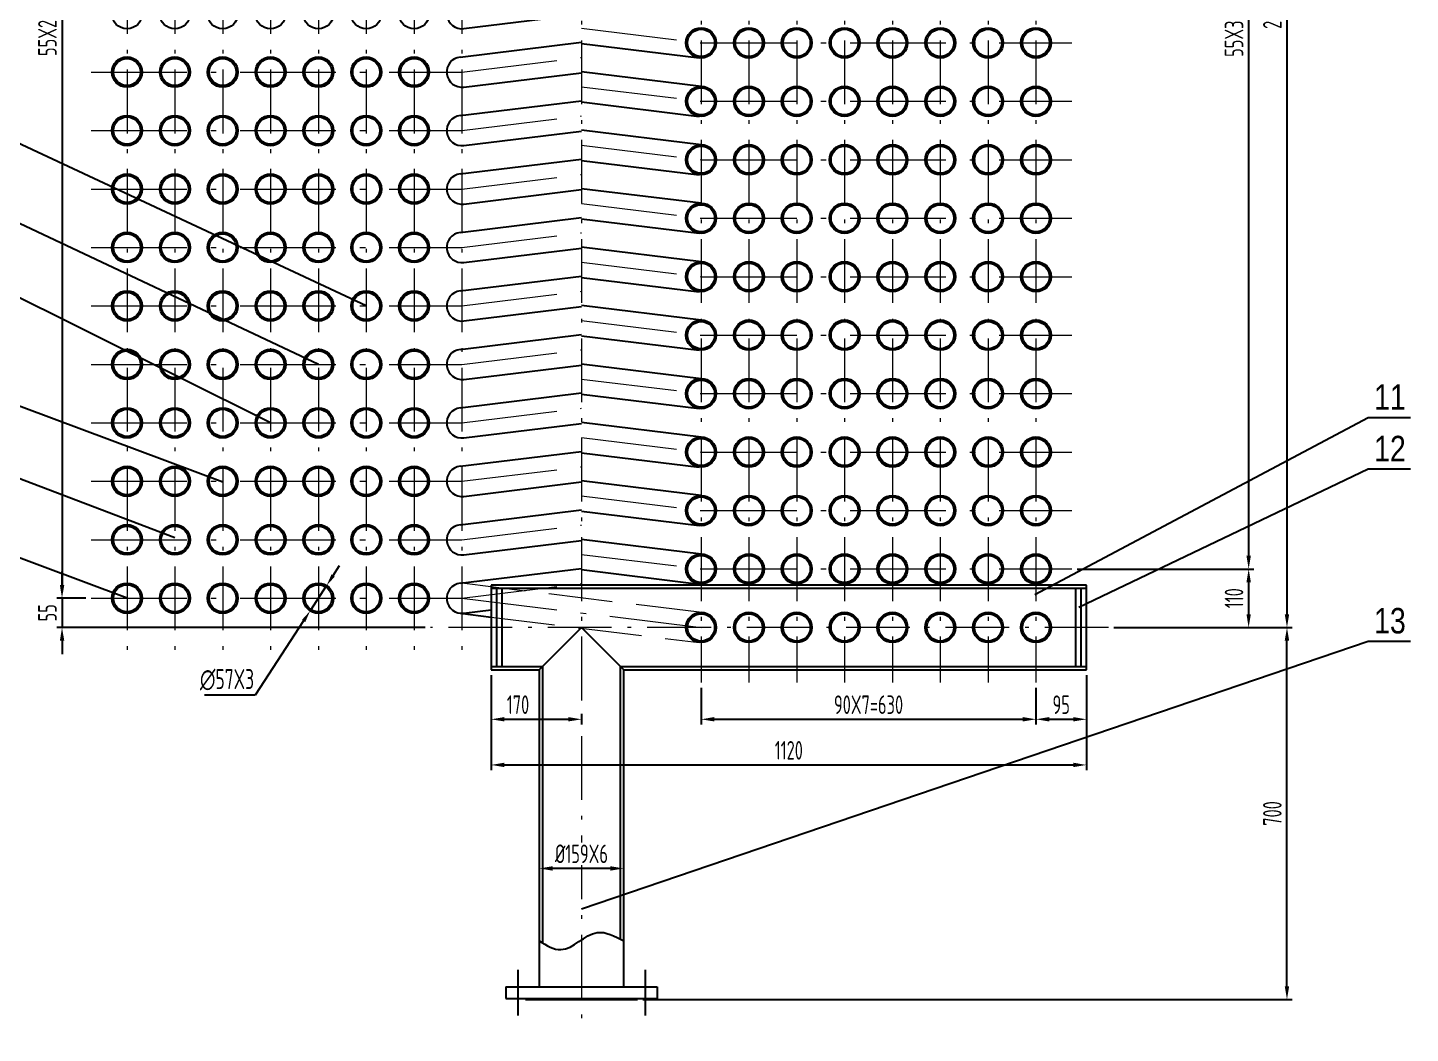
# Model space of a CAD drawing. Header units: millimetres. Extents: x 3222 to 12294, y 967 to 7382.
# Drawn here: x 4749 to 7350, y 3406 to 5298 of the extents above; entities that cross this region are included whole.
import ezdxf
from ezdxf.enums import TextEntityAlignment as Align

# ---------------------------------------------------------------- set-up
doc = ezdxf.new("R2010")
doc.units = ezdxf.units.MM
doc.linetypes.add('ACAD_ISO02W100', pattern=[11, 8, -3])
doc.linetypes.add('ACAD_ISO10W100', pattern=[18.7, 12, -3, 0.7, -3])
doc.layers.add('中心线', color=1, linetype='ACAD_ISO10W100', lineweight=18)
doc.layers.add('虚线', color=6, linetype='ACAD_ISO02W100', lineweight=18)
doc.layers.add('图层2', color=3, linetype='Continuous')
doc.styles.add('HGCAD', font='gbenor.shx', dxfattribs={"width": 0.75, "bigfont": 'gbcbig.shx'})
doc.styles.get("Standard").update_dxf_attribs({"font": 'arial.ttf'})
doc.dimstyles.new('HGCAD$0', dxfattribs={"dimtxt": 3.5, "dimasz": 2.5, "dimexe": 1, "dimexo": 1, "dimgap": 1, "dimtad": 1, "dimdec": 1, "dimdsep": 46, "dimtxsty": 'HGCAD', "dimcen": 0, "dimclrd": 3, "dimclre": 3, "dimclrt": 6, "dimadec": 1, "dimazin": 0, "dimtfac": 1, "dimtdec": 1, "dimtmove": 0, "dimatfit": 1, "dimfxl": 0, "dimarcsym": 0})
doc.dimstyles.new('HGCAD$3', dxfattribs={"dimtxt": 3.5, "dimasz": 2.5, "dimexe": 1, "dimexo": 1, "dimgap": 1, "dimtad": 1, "dimtoh": 1, "dimdec": 1, "dimdsep": 46, "dimtxsty": 'HGCAD', "dimcen": 0, "dimclrd": 3, "dimclre": 3, "dimclrt": 6, "dimadec": 1, "dimazin": 0, "dimtfac": 1, "dimtdec": 1, "dimtmove": 0, "dimatfit": 1, "dimfxl": 0, "dimarcsym": 0})

# ---------------------------------------------------------------- blocks, each defined once
blk = doc.blocks.new('*D68')
at = {"layer": 'Defpoints', "color": 0, "ltscale": 5, "transparency": 16777216}
for p in [(7037.1, 6479.6), (6782.3, 4169.6), (7117.8, 4169.6)]:
    blk.add_point(p, dxfattribs=at)
at = {"layer": '图层2', "color": 3, "lineweight": -2, "ltscale": 5, "transparency": 16777216}
for p, q in [((7047.1, 6479.6), (7127.8, 6479.6)), ((7117.8, 6454.6), (7117.8, 4194.6)), ((6792.3, 4169.6), (7127.8, 4169.6))]:
    blk.add_line(p, q, dxfattribs=at)
at = {"layer": '图层2', "color": 3, "ltscale": 5, "transparency": 16777216}
for points in [[(7113.6, 6454.6), (7122, 6454.6), (7117.8, 6479.6)], [(7113.6, 4194.6), (7122, 4194.6), (7117.8, 4169.6)]]:
    blk.add_solid(points, dxfattribs=at)
at = {"layer": '图层2', "color": 6, "ltscale": 5, "transparency": 16777216, "insert": (7090.3, 5324.6), "char_height": 35, "attachment_point": 5, "rotation": 90, "style": 'HGCAD', "bg_fill": 3, "box_fill_scale": 1.1, "bg_fill_color": 256, "bg_fill_true_color": 13158600, "bg_fill_transparency": 0}
blk.add_mtext('2310', dxfattribs=at)
blk = doc.blocks.new('*D69')
at = {"layer": 'Defpoints', "color": 0, "ltscale": 5, "transparency": 16777216}
for p in [(4868, 6424.6), (4813.3, 4224.6), (4868, 4224.6)]:
    blk.add_point(p, dxfattribs=at)
at = {"layer": '图层2', "color": 3, "lineweight": -2, "ltscale": 5, "transparency": 16777216}
for p, q in [((4858, 6424.6), (4803.3, 6424.6)), ((4813.3, 6399.6), (4813.3, 4249.6)), ((4858, 4224.6), (4803.3, 4224.6))]:
    blk.add_line(p, q, dxfattribs=at)
at = {"layer": '图层2', "color": 3, "ltscale": 5, "transparency": 16777216}
for points in [[(4809.2, 6399.6), (4817.5, 6399.6), (4813.3, 6424.6)], [(4809.2, 4249.6), (4817.5, 4249.6), (4813.3, 4224.6)]]:
    blk.add_solid(points, dxfattribs=at)
at = {"layer": '图层2', "color": 6, "ltscale": 5, "transparency": 16777216, "insert": (4785.8, 5324.6), "char_height": 35, "attachment_point": 5, "rotation": 90, "style": 'HGCAD', "bg_fill": 3, "box_fill_scale": 1.1, "bg_fill_color": 256, "bg_fill_true_color": 13158600, "bg_fill_transparency": 0}
blk.add_mtext('55X20=2200', dxfattribs=at)
blk = doc.blocks.new('*D70')
at = {"layer": 'Defpoints', "color": 0, "ltscale": 5, "transparency": 16777216}
for p in [(4868, 4224.6), (5506.6, 4169.6)]:
    blk.add_point(p, dxfattribs=at)
at = {"layer": '图层2', "color": 3, "lineweight": -2, "ltscale": 5, "transparency": 16777216}
for p, q in [((4813.3, 4249.6), (4813.3, 4274.6)), ((4858, 4224.6), (4803.3, 4224.6)), ((4813.3, 4224.6), (4813.3, 4169.6)), ((5496.6, 4169.6), (4803.3, 4169.6)), ((4813.3, 4144.6), (4813.3, 4119.6))]:
    blk.add_line(p, q, dxfattribs=at)
at = {"layer": '图层2', "color": 3, "ltscale": 5, "transparency": 16777216}
for points in [[(4809.2, 4249.6), (4817.5, 4249.6), (4813.3, 4224.6)], [(4809.2, 4144.6), (4817.5, 4144.6), (4813.3, 4169.6)]]:
    blk.add_solid(points, dxfattribs=at)
at = {"layer": '图层2', "color": 6, "ltscale": 5, "transparency": 16777216, "insert": (4785.8, 4197.1), "char_height": 35, "attachment_point": 5, "rotation": 90, "style": 'HGCAD', "bg_fill": 3, "box_fill_scale": 1.1, "bg_fill_color": 256, "bg_fill_true_color": 13158600, "bg_fill_transparency": 0}
blk.add_mtext('55', dxfattribs=at)
at = {"layer": 'Defpoints', "color": 0, "ltscale": 5, "transparency": 16777216}
blk.add_point((4813.3, 4169.6), dxfattribs=at)
blk = doc.blocks.new('*D72')
at = {"layer": 'Defpoints', "color": 0, "ltscale": 15, "transparency": 16777216}
for p in [(5311.1, 4248.5), (5280, 4200.7)]:
    blk.add_point(p, dxfattribs=at)
at = {"layer": '图层2', "color": 3, "lineweight": -2, "ltscale": 15, "transparency": 16777216}
for p, q in [((5323.4, 4267.4), (5335.6, 4286.2)), ((5311.1, 4248.5), (5280, 4200.7)), ((5267.8, 4181.8), (5176.9, 4042)), ((5176.9, 4042), (5081.1, 4042))]:
    blk.add_line(p, q, dxfattribs=at)
at = {"layer": '图层2', "color": 3, "ltscale": 15, "transparency": 16777216}
for points in [[(5320.2, 4269.4), (5326.5, 4265.3), (5311.1, 4248.5)], [(5264.6, 4183.9), (5270.9, 4179.8), (5280, 4200.7)]]:
    blk.add_solid(points, dxfattribs=at)
at = {"layer": '图层2', "color": 6, "ltscale": 15, "transparency": 16777216, "insert": (5123.7, 4071.2), "char_height": 37.5, "attachment_point": 5, "style": 'HGCAD', "bg_fill": 3, "box_fill_scale": 1.1, "bg_fill_color": 256, "bg_fill_true_color": 13158600, "bg_fill_transparency": 0}
blk.add_mtext('∅57X3', dxfattribs=at)
blk = doc.blocks.new('*D73')
at = {"layer": 'Defpoints', "color": 0, "ltscale": 5, "transparency": 16777216}
for p in [(5620.6, 4090.1), (5790.6, 4016.8), (5790.6, 3996.8)]:
    blk.add_point(p, dxfattribs=at)
at = {"layer": '图层2', "color": 3, "lineweight": -2, "ltscale": 5, "transparency": 16777216}
for p, q in [((5620.6, 4080.1), (5620.6, 3986.8)), ((5790.6, 4006.8), (5790.6, 3986.8)), ((5645.6, 3996.8), (5765.6, 3996.8))]:
    blk.add_line(p, q, dxfattribs=at)
at = {"layer": '图层2', "color": 3, "ltscale": 5, "transparency": 16777216}
for points in [[(5645.6, 4001), (5645.6, 3992.7), (5620.6, 3996.8)], [(5765.6, 4001), (5765.6, 3992.7), (5790.6, 3996.8)]]:
    blk.add_solid(points, dxfattribs=at)
at = {"layer": '图层2', "color": 6, "ltscale": 5, "transparency": 16777216, "insert": (5671.1, 4024.3), "char_height": 35, "attachment_point": 5, "style": 'HGCAD', "bg_fill": 3, "box_fill_scale": 1.1, "bg_fill_color": 256, "bg_fill_true_color": 13158600, "bg_fill_transparency": 0}
blk.add_mtext('170', dxfattribs=at)
blk = doc.blocks.new('*D74')
at = {"layer": 'Defpoints', "color": 0, "ltscale": 5, "transparency": 16777216}
for p in [(5620.6, 4090.1), (6740.6, 4090.1), (6740.6, 3910.9)]:
    blk.add_point(p, dxfattribs=at)
at = {"layer": '图层2', "color": 3, "lineweight": -2, "ltscale": 5, "transparency": 16777216}
for p, q in [((5620.6, 4080.1), (5620.6, 3900.9)), ((6740.6, 4080.1), (6740.6, 3900.9)), ((5645.6, 3910.9), (6715.6, 3910.9))]:
    blk.add_line(p, q, dxfattribs=at)
at = {"layer": '图层2', "color": 3, "ltscale": 5, "transparency": 16777216}
for points in [[(5645.6, 3915.1), (5645.6, 3906.8), (5620.6, 3910.9)], [(6715.6, 3915.1), (6715.6, 3906.8), (6740.6, 3910.9)]]:
    blk.add_solid(points, dxfattribs=at)
at = {"layer": '图层2', "color": 6, "ltscale": 5, "transparency": 16777216, "insert": (6180.6, 3938.4), "char_height": 35, "attachment_point": 5, "style": 'HGCAD', "bg_fill": 3, "box_fill_scale": 1.1, "bg_fill_color": 256, "bg_fill_true_color": 13158600, "bg_fill_transparency": 0}
blk.add_mtext('1120', dxfattribs=at)
blk = doc.blocks.new('*D75')
at = {"layer": 'Defpoints', "color": 0, "ltscale": 5, "transparency": 16777216}
for p in [(6740.6, 4090.1), (6645.6, 4065.9), (6740.6, 3996.8)]:
    blk.add_point(p, dxfattribs=at)
at = {"layer": '图层2', "color": 3, "lineweight": -2, "ltscale": 5, "transparency": 16777216}
for p, q in [((6740.6, 4080.1), (6740.6, 3986.8)), ((6645.6, 4055.9), (6645.6, 3986.8)), ((6670.6, 3996.8), (6715.6, 3996.8))]:
    blk.add_line(p, q, dxfattribs=at)
at = {"layer": '图层2', "color": 3, "ltscale": 5, "transparency": 16777216}
for points in [[(6670.6, 4001), (6670.6, 3992.7), (6645.6, 3996.8)], [(6715.6, 4001), (6715.6, 3992.7), (6740.6, 3996.8)]]:
    blk.add_solid(points, dxfattribs=at)
at = {"layer": '图层2', "color": 6, "ltscale": 5, "transparency": 16777216, "insert": (6693.1, 4024.3), "char_height": 35, "attachment_point": 5, "style": 'HGCAD', "bg_fill": 3, "box_fill_scale": 1.1, "bg_fill_color": 256, "bg_fill_true_color": 13158600, "bg_fill_transparency": 0}
blk.add_mtext('95', dxfattribs=at)
blk = doc.blocks.new('*D76')
at = {"layer": 'Defpoints', "color": 0, "ltscale": 5, "transparency": 16777216}
for p in [(6015.6, 4065.9), (6645.6, 4065.9), (6645.6, 3996.8)]:
    blk.add_point(p, dxfattribs=at)
at = {"layer": '图层2', "color": 3, "lineweight": -2, "ltscale": 5, "transparency": 16777216}
for p, q in [((6015.6, 4055.9), (6015.6, 3986.8)), ((6645.6, 4055.9), (6645.6, 3986.8)), ((6040.6, 3996.8), (6620.6, 3996.8))]:
    blk.add_line(p, q, dxfattribs=at)
at = {"layer": '图层2', "color": 3, "ltscale": 5, "transparency": 16777216}
for points in [[(6040.6, 4001), (6040.6, 3992.7), (6015.6, 3996.8)], [(6620.6, 4001), (6620.6, 3992.7), (6645.6, 3996.8)]]:
    blk.add_solid(points, dxfattribs=at)
at = {"layer": '图层2', "color": 6, "ltscale": 5, "transparency": 16777216, "insert": (6330.6, 4024.3), "char_height": 35, "attachment_point": 5, "style": 'HGCAD', "bg_fill": 3, "box_fill_scale": 1.1, "bg_fill_color": 256, "bg_fill_true_color": 13158600, "bg_fill_transparency": 0}
blk.add_mtext('90X7=630', dxfattribs=at)
blk = doc.blocks.new('*D77')
at = {"layer": 'Defpoints', "color": 0, "ltscale": 5, "transparency": 16777216}
for p in [(6782.3, 4169.6), (7117.8, 4169.6), (5896.1, 3469.6)]:
    blk.add_point(p, dxfattribs=at)
at = {"layer": '图层2', "color": 3, "lineweight": -2, "ltscale": 5, "transparency": 16777216}
for p, q in [((6792.3, 4169.6), (7127.8, 4169.6)), ((7117.8, 3494.6), (7117.8, 4144.6)), ((5906.1, 3469.6), (7127.8, 3469.6))]:
    blk.add_line(p, q, dxfattribs=at)
at = {"layer": '图层2', "color": 3, "ltscale": 5, "transparency": 16777216}
for points in [[(7113.6, 4144.6), (7122, 4144.6), (7117.8, 4169.6)], [(7113.6, 3494.6), (7122, 3494.6), (7117.8, 3469.6)]]:
    blk.add_solid(points, dxfattribs=at)
at = {"layer": '图层2', "color": 6, "ltscale": 5, "transparency": 16777216, "insert": (7090.3, 3819.6), "char_height": 35, "attachment_point": 5, "rotation": 90, "style": 'HGCAD', "bg_fill": 3, "box_fill_scale": 1.1, "bg_fill_color": 256, "bg_fill_true_color": 13158600, "bg_fill_transparency": 0}
blk.add_mtext('700', dxfattribs=at)
blk = doc.blocks.new('*D55')
at = {"layer": 'Defpoints', "color": 0, "ltscale": 5, "transparency": 16777216}
for p in [(5711.1, 3716.2), (5711.1, 3716.2), (5870.1, 3716.2)]:
    blk.add_point(p, dxfattribs=at)
at = {"layer": '图层2', "color": 3, "lineweight": -2, "ltscale": 5, "transparency": 16777216}
blk.add_line((5845.1, 3716.2), (5736.1, 3716.2), dxfattribs=at)
at = {"layer": '图层2', "color": 3, "ltscale": 5, "transparency": 16777216}
for points in [[(5736.1, 3720.3), (5736.1, 3712), (5711.1, 3716.2)], [(5845.1, 3720.3), (5845.1, 3712), (5870.1, 3716.2)]]:
    blk.add_solid(points, dxfattribs=at)
at = {"layer": '图层2', "color": 6, "ltscale": 5, "transparency": 16777216, "insert": (5790.6, 3743.7), "char_height": 35, "attachment_point": 5, "style": 'HGCAD', "bg_fill": 3, "box_fill_scale": 1.1, "bg_fill_color": 256, "bg_fill_true_color": 13158600, "bg_fill_transparency": 0}
blk.add_mtext('%%C159X6', dxfattribs=at)
blk = doc.blocks.new('*D78')
at = {"layer": 'Defpoints', "color": 0, "ltscale": 5, "transparency": 16777216}
for p in [(6713.2, 6369.6), (6713.2, 4279.6), (7045.7, 4279.6)]:
    blk.add_point(p, dxfattribs=at)
at = {"layer": '图层2', "color": 3, "lineweight": -2, "ltscale": 5, "transparency": 16777216}
for p, q in [((6723.2, 6369.6), (7055.7, 6369.6)), ((7045.7, 6344.6), (7045.7, 4304.6)), ((6723.2, 4279.6), (7055.7, 4279.6))]:
    blk.add_line(p, q, dxfattribs=at)
at = {"layer": '图层2', "color": 3, "ltscale": 5, "transparency": 16777216}
for points in [[(7041.6, 6344.6), (7049.9, 6344.6), (7045.7, 6369.6)], [(7041.6, 4304.6), (7049.9, 4304.6), (7045.7, 4279.6)]]:
    blk.add_solid(points, dxfattribs=at)
at = {"layer": '图层2', "color": 6, "ltscale": 5, "transparency": 16777216, "insert": (7018.2, 5324.6), "char_height": 35, "attachment_point": 5, "rotation": 90, "style": 'HGCAD', "bg_fill": 3, "box_fill_scale": 1.1, "bg_fill_color": 256, "bg_fill_true_color": 13158600, "bg_fill_transparency": 0}
blk.add_mtext('55X38=2090', dxfattribs=at)
blk = doc.blocks.new('*D57')
at = {"layer": 'Defpoints', "color": 0, "ltscale": 5, "transparency": 16777216}
for p in [(6713.2, 4279.6), (6782.3, 4169.6), (7045.7, 4169.6)]:
    blk.add_point(p, dxfattribs=at)
at = {"layer": '图层2', "color": 3, "lineweight": -2, "ltscale": 5, "transparency": 16777216}
for p, q in [((6723.2, 4279.6), (7055.7, 4279.6)), ((7045.7, 4254.6), (7045.7, 4194.6)), ((6792.3, 4169.6), (7055.7, 4169.6))]:
    blk.add_line(p, q, dxfattribs=at)
at = {"layer": '图层2', "color": 3, "ltscale": 5, "transparency": 16777216}
for points in [[(7041.6, 4254.6), (7049.9, 4254.6), (7045.7, 4279.6)], [(7041.6, 4194.6), (7049.9, 4194.6), (7045.7, 4169.6)]]:
    blk.add_solid(points, dxfattribs=at)
at = {"layer": '图层2', "color": 6, "ltscale": 5, "transparency": 16777216, "insert": (7018.2, 4224.6), "char_height": 35, "attachment_point": 5, "rotation": 90, "style": 'HGCAD', "bg_fill": 3, "box_fill_scale": 1.1, "bg_fill_color": 256, "bg_fill_true_color": 13158600, "bg_fill_transparency": 0}
blk.add_mtext('110', dxfattribs=at)

msp = doc.modelspace()

# ---------------------------------------------------------------- linework, layer by layer
at = {"ltscale": 15}
for p, q in [((5569.03, 5296.32), (5790.58, 5323.4)), ((5562.12, 5242.9), (5790.58, 5270.82)), ((5790.58, 5268.4), (6012.12, 5241.32)), ((5569.03, 5186.32), (5790.58, 5213.4)), ((5790.58, 5215.82), (6015.58, 5188.32)), ((5562.12, 5132.9), (5790.58, 5160.82)), ((5790.58, 5158.4), (6012.12, 5131.32)), ((5569.03, 5076.32), (5790.58, 5103.4)), ((5790.58, 5105.82), (6015.58, 5078.32)), ((5562.12, 5022.9), (5790.58, 5050.82)), ((5790.58, 5048.4), (6012.12, 5021.32)), ((5790.58, 4995.82), (6015.58, 4968.32)), ((5569.03, 4966.32), (5790.58, 4993.4)), ((5562.12, 4912.9), (5790.58, 4940.82)), ((5790.58, 4938.4), (6012.12, 4911.32)), ((5569.03, 4856.32), (5790.58, 4883.4)), ((5790.58, 4885.82), (6015.58, 4858.32)), ((5562.12, 4802.9), (5790.58, 4830.82)), ((5790.58, 4828.4), (6012.12, 4801.32)), ((5569.03, 4746.32), (5790.58, 4773.4)), ((5790.58, 4775.82), (6015.58, 4748.32)), ((5562.12, 4692.9), (5790.58, 4720.82)), ((5790.58, 4718.4), (6012.12, 4691.32)), ((5569.03, 4636.32), (5790.58, 4663.4)), ((5790.58, 4665.82), (6015.58, 4638.32)), ((5562.12, 4582.9), (5790.58, 4610.82)), ((5790.58, 4608.4), (6012.12, 4581.32)), ((5569.03, 4526.32), (5790.58, 4553.4)), ((5790.58, 4555.82), (6015.58, 4528.32)), ((5562.12, 4472.9), (5790.58, 4500.82)), ((5790.58, 4498.4), (6012.12, 4471.32)), ((5569.03, 4416.32), (5790.58, 4443.4)), ((5790.58, 4445.82), (6015.58, 4418.32)), ((5562.12, 4362.9), (5790.58, 4390.82)), ((5790.58, 4388.4), (6012.12, 4361.32)), ((5569.03, 4306.32), (5790.58, 4333.4)), ((5790.58, 4335.82), (6015.58, 4308.32)), ((5562.12, 4252.9), (5790.58, 4280.82)), ((5790.58, 4278.4), (6012.12, 4251.32)), ((5562.12, 4196.32), (5620.58, 4189.18)), ((5569.03, 4196.32), (5620.58, 4202.62)), ((5711.08, 4090.11), (5790.58, 4169.61)), ((5790.58, 4169.61), (5870.08, 4090.11))]:
    msp.add_line(p, q, dxfattribs=at)
at = {"ltscale": 5}
for p, q in [((7270.64, 4564.8), (7349.93, 4564.8)), ((7270.64, 4468.16), (7349.93, 4468.16)), ((7270.64, 4143.91), (7349.93, 4143.91))]:
    msp.add_line(p, q, dxfattribs=at)
at = {"ltscale": 10}
for p, q in [((6740.58, 4249.11), (5620.58, 4249.11)), ((5620.58, 4249.11), (5620.58, 4090.11)), ((6740.58, 4243.11), (5620.58, 4243.11)), ((5630.58, 4243.11), (5630.58, 4096.11)), ((5640.58, 4243.11), (5640.58, 4096.11)), ((6720.58, 4096.11), (6720.58, 4243.11)), ((6730.58, 4096.11), (6730.58, 4243.11)), ((6740.58, 4090.11), (6740.58, 4249.11)), ((5620.58, 4096.11), (5717.08, 4096.11)), ((5620.58, 4090.11), (5711.08, 4090.11)), ((5711.08, 4090.11), (5711.08, 3493.61)), ((5717.08, 4096.11), (5717.08, 3576.15)), ((5864.08, 4096.11), (6740.58, 4096.11)), ((5864.08, 3583.04), (5864.08, 4096.11)), ((5870.08, 4090.11), (6740.58, 4090.11)), ((5870.08, 3493.61), (5870.08, 4090.11)), ((5648.08, 3493.61), (5648.08, 3471.61)), ((5648.08, 3493.61), (5933.08, 3493.61)), ((5933.08, 3493.61), (5933.08, 3471.61)), ((5648.08, 3471.61), (5933.08, 3471.61)), ((5685.08, 3471.61), (5685.08, 3469.61)), ((5685.08, 3469.61), (5896.08, 3469.61)), ((5896.08, 3469.61), (5896.08, 3471.61))]:
    msp.add_line(p, q, dxfattribs=at)
at = {"color": 1, "linetype": 'ACAD_ISO10W100', "ltscale": 10}
for p, q in [((5670.58, 3525.61), (5670.58, 3439.61)), ((5910.58, 3525.61), (5910.58, 3439.61))]:
    msp.add_line(p, q, dxfattribs=at)
at = {"ltscale": 10}
for centre, radius in [((4935.58, 5324.61), 28.5), ((5025.58, 5324.61), 28.5), ((5115.58, 5324.61), 28.5), ((5205.58, 5324.61), 28.5), ((5295.58, 5324.61), 28.5), ((5385.58, 5324.61), 28.5), ((5475.58, 5324.61), 28.5), ((6015.58, 5269.61), 28.5), ((6015.58, 5269.61), 25.5), ((6105.58, 5269.61), 28.5), ((6105.58, 5269.61), 25.5), ((6195.58, 5269.61), 28.5), ((6195.58, 5269.61), 25.5), ((6285.58, 5269.61), 28.5), ((6285.58, 5269.61), 25.5), ((6375.58, 5269.61), 28.5), ((6375.58, 5269.61), 25.5), ((6465.58, 5269.61), 28.5), ((6465.58, 5269.61), 25.5), ((6555.58, 5269.61), 28.5), ((6555.58, 5269.61), 25.5), ((6645.58, 5269.61), 28.5), ((6645.58, 5269.61), 25.5), ((4935.58, 5214.61), 28.5), ((4935.58, 5214.61), 25.5), ((5025.58, 5214.61), 28.5), ((5025.58, 5214.61), 25.5), ((5115.58, 5214.61), 28.5), ((5115.58, 5214.61), 25.5), ((5205.58, 5214.61), 28.5), ((5205.58, 5214.61), 25.5), ((5295.58, 5214.61), 28.5), ((5295.58, 5214.61), 25.5), ((5385.58, 5214.61), 28.5), ((5385.58, 5214.61), 25.5), ((5475.58, 5214.61), 28.5), ((5475.58, 5214.61), 25.5), ((6015.58, 5159.61), 28.5), ((6015.58, 5159.61), 25.5), ((6105.58, 5159.61), 28.5), ((6105.58, 5159.61), 25.5), ((6195.58, 5159.61), 28.5), ((6195.58, 5159.61), 25.5), ((6285.58, 5159.61), 28.5), ((6285.58, 5159.61), 25.5), ((6375.58, 5159.61), 28.5), ((6375.58, 5159.61), 25.5), ((6465.58, 5159.61), 28.5), ((6465.58, 5159.61), 25.5), ((6555.58, 5159.61), 28.5), ((6555.58, 5159.61), 25.5), ((6645.58, 5159.61), 28.5), ((6645.58, 5159.61), 25.5), ((4935.58, 5104.61), 28.5), ((4935.58, 5104.61), 25.5), ((5025.58, 5104.61), 28.5), ((5025.58, 5104.61), 25.5), ((5115.58, 5104.61), 28.5), ((5115.58, 5104.61), 25.5), ((5205.58, 5104.61), 28.5), ((5205.58, 5104.61), 25.5), ((5295.58, 5104.61), 28.5), ((5295.58, 5104.61), 25.5), ((5385.58, 5104.61), 28.5), ((5385.58, 5104.61), 25.5), ((5475.58, 5104.61), 28.5), ((5475.58, 5104.61), 25.5), ((6015.58, 5049.61), 28.5), ((6015.58, 5049.61), 25.5), ((6105.58, 5049.61), 28.5), ((6105.58, 5049.61), 25.5), ((6195.58, 5049.61), 28.5), ((6195.58, 5049.61), 25.5), ((6285.58, 5049.61), 28.5), ((6285.58, 5049.61), 25.5), ((6375.58, 5049.61), 28.5), ((6375.58, 5049.61), 25.5), ((6465.58, 5049.61), 28.5), ((6465.58, 5049.61), 25.5), ((6555.58, 5049.61), 28.5), ((6555.58, 5049.61), 25.5), ((6645.58, 5049.61), 28.5), ((6645.58, 5049.61), 25.5), ((4935.58, 4994.61), 28.5), ((5025.58, 4994.61), 28.5), ((5115.58, 4994.61), 28.5), ((5205.58, 4994.61), 28.5), ((5295.58, 4994.61), 28.5), ((5385.58, 4994.61), 28.5), ((5475.58, 4994.61), 28.5), ((4935.58, 4994.61), 25.5), ((5025.58, 4994.61), 25.5), ((5115.58, 4994.61), 25.5), ((5205.58, 4994.61), 25.5), ((5295.58, 4994.61), 25.5), ((5385.58, 4994.61), 25.5), ((5475.58, 4994.61), 25.5), ((6015.58, 4939.61), 28.5), ((6015.58, 4939.61), 25.5), ((6105.58, 4939.61), 28.5), ((6105.58, 4939.61), 25.5), ((6195.58, 4939.61), 28.5), ((6195.58, 4939.61), 25.5), ((6285.58, 4939.61), 28.5), ((6285.58, 4939.61), 25.5), ((6375.58, 4939.61), 28.5), ((6375.58, 4939.61), 25.5), ((6465.58, 4939.61), 28.5), ((6465.58, 4939.61), 25.5), ((6555.58, 4939.61), 28.5), ((6555.58, 4939.61), 25.5), ((6645.58, 4939.61), 28.5), ((6645.58, 4939.61), 25.5), ((4935.58, 4884.61), 28.5), ((4935.58, 4884.61), 25.5), ((5025.58, 4884.61), 28.5), ((5025.58, 4884.61), 25.5), ((5115.58, 4884.61), 28.5), ((5115.58, 4884.61), 25.5), ((5205.58, 4884.61), 28.5), ((5205.58, 4884.61), 25.5), ((5295.58, 4884.61), 28.5), ((5295.58, 4884.61), 25.5), ((5385.58, 4884.61), 28.5), ((5385.58, 4884.61), 25.5), ((5475.58, 4884.61), 28.5), ((5475.58, 4884.61), 25.5), ((6015.58, 4829.61), 28.5), ((6015.58, 4829.61), 25.5), ((6105.58, 4829.61), 28.5), ((6105.58, 4829.61), 25.5), ((6195.58, 4829.61), 28.5), ((6195.58, 4829.61), 25.5), ((6285.58, 4829.61), 28.5), ((6285.58, 4829.61), 25.5), ((6375.58, 4829.61), 28.5), ((6375.58, 4829.61), 25.5), ((6465.58, 4829.61), 28.5), ((6465.58, 4829.61), 25.5), ((6555.58, 4829.61), 28.5), ((6555.58, 4829.61), 25.5), ((6645.58, 4829.61), 28.5), ((6645.58, 4829.61), 25.5), ((4935.58, 4774.61), 28.5), ((4935.58, 4774.61), 25.5), ((5025.58, 4774.61), 28.5), ((5025.58, 4774.61), 25.5), ((5115.58, 4774.61), 28.5), ((5115.58, 4774.61), 25.5), ((5205.58, 4774.61), 28.5), ((5205.58, 4774.61), 25.5), ((5295.58, 4774.61), 28.5), ((5295.58, 4774.61), 25.5), ((5385.58, 4774.61), 28.5), ((5385.58, 4774.61), 25.5), ((5475.58, 4774.61), 28.5), ((5475.58, 4774.61), 25.5), ((6015.58, 4719.61), 28.5), ((6015.58, 4719.61), 25.5), ((6105.58, 4719.61), 28.5), ((6105.58, 4719.61), 25.5), ((6195.58, 4719.61), 28.5), ((6195.58, 4719.61), 25.5), ((6285.58, 4719.61), 28.5), ((6285.58, 4719.61), 25.5), ((6375.58, 4719.61), 28.5), ((6375.58, 4719.61), 25.5), ((6465.58, 4719.61), 28.5), ((6465.58, 4719.61), 25.5), ((6555.58, 4719.61), 28.5), ((6555.58, 4719.61), 25.5), ((6645.58, 4719.61), 28.5), ((6645.58, 4719.61), 25.5), ((4935.58, 4664.61), 28.5), ((4935.58, 4664.61), 25.5), ((5025.58, 4664.61), 28.5), ((5025.58, 4664.61), 25.5), ((5115.58, 4664.61), 28.5), ((5115.58, 4664.61), 25.5), ((5205.58, 4664.61), 28.5), ((5205.58, 4664.61), 25.5), ((5295.58, 4664.61), 28.5), ((5295.58, 4664.61), 25.5), ((5385.58, 4664.61), 28.5), ((5385.58, 4664.61), 25.5), ((5475.58, 4664.61), 28.5), ((5475.58, 4664.61), 25.5), ((6015.58, 4609.61), 28.5), ((6015.58, 4609.61), 25.5), ((6105.58, 4609.61), 28.5), ((6105.58, 4609.61), 25.5), ((6195.58, 4609.61), 28.5), ((6195.58, 4609.61), 25.5), ((6285.58, 4609.61), 28.5), ((6285.58, 4609.61), 25.5), ((6375.58, 4609.61), 28.5), ((6375.58, 4609.61), 25.5), ((6465.58, 4609.61), 28.5), ((6465.58, 4609.61), 25.5), ((6555.58, 4609.61), 28.5), ((6555.58, 4609.61), 25.5), ((6645.58, 4609.61), 28.5), ((6645.58, 4609.61), 25.5), ((4935.58, 4554.61), 28.5), ((4935.58, 4554.61), 25.5), ((5025.58, 4554.61), 28.5), ((5025.58, 4554.61), 25.5), ((5115.58, 4554.61), 28.5), ((5115.58, 4554.61), 25.5), ((5205.58, 4554.61), 28.5), ((5205.58, 4554.61), 25.5), ((5295.58, 4554.61), 28.5), ((5295.58, 4554.61), 25.5), ((5385.58, 4554.61), 28.5), ((5385.58, 4554.61), 25.5), ((5475.58, 4554.61), 28.5), ((5475.58, 4554.61), 25.5), ((6015.58, 4499.61), 28.5), ((6105.58, 4499.61), 28.5), ((6195.58, 4499.61), 28.5), ((6285.58, 4499.61), 28.5), ((6375.58, 4499.61), 28.5), ((6465.58, 4499.61), 28.5), ((6555.58, 4499.61), 28.5), ((6645.58, 4499.61), 28.5), ((6015.58, 4499.61), 25.5), ((6105.58, 4499.61), 25.5), ((6195.58, 4499.61), 25.5), ((6285.58, 4499.61), 25.5), ((6375.58, 4499.61), 25.5), ((6465.58, 4499.61), 25.5), ((6555.58, 4499.61), 25.5), ((6645.58, 4499.61), 25.5), ((4935.58, 4444.61), 28.5), ((4935.58, 4444.61), 25.5), ((5025.58, 4444.61), 28.5), ((5025.58, 4444.61), 25.5), ((5115.58, 4444.61), 28.5), ((5115.58, 4444.61), 25.5), ((5205.58, 4444.61), 28.5), ((5205.58, 4444.61), 25.5), ((5295.58, 4444.61), 28.5), ((5295.58, 4444.61), 25.5), ((5385.58, 4444.61), 28.5), ((5385.58, 4444.61), 25.5), ((5475.58, 4444.61), 28.5), ((5475.58, 4444.61), 25.5), ((6015.58, 4389.61), 28.5), ((6015.58, 4389.61), 25.5), ((6105.58, 4389.61), 28.5), ((6105.58, 4389.61), 25.5), ((6195.58, 4389.61), 28.5), ((6195.58, 4389.61), 25.5), ((6285.58, 4389.61), 28.5), ((6285.58, 4389.61), 25.5), ((6375.58, 4389.61), 28.5), ((6375.58, 4389.61), 25.5), ((6465.58, 4389.61), 28.5), ((6465.58, 4389.61), 25.5), ((6555.58, 4389.61), 28.5), ((6555.58, 4389.61), 25.5), ((6645.58, 4389.61), 28.5), ((6645.58, 4389.61), 25.5), ((4935.58, 4334.61), 28.5), ((4935.58, 4334.61), 25.5), ((5025.58, 4334.61), 28.5), ((5025.58, 4334.61), 25.5), ((5115.58, 4334.61), 28.5), ((5115.58, 4334.61), 25.5), ((5205.58, 4334.61), 28.5), ((5205.58, 4334.61), 25.5), ((5295.58, 4334.61), 28.5), ((5295.58, 4334.61), 25.5), ((5385.58, 4334.61), 28.5), ((5385.58, 4334.61), 25.5), ((5475.58, 4334.61), 28.5), ((5475.58, 4334.61), 25.5), ((6015.58, 4279.61), 28.5), ((6015.58, 4279.61), 25.5), ((6105.58, 4279.61), 28.5), ((6105.58, 4279.61), 25.5), ((6195.58, 4279.61), 28.5), ((6195.58, 4279.61), 25.5), ((6285.58, 4279.61), 28.5), ((6285.58, 4279.61), 25.5), ((6375.58, 4279.61), 28.5), ((6375.58, 4279.61), 25.5), ((6465.58, 4279.61), 28.5), ((6465.58, 4279.61), 25.5), ((6555.58, 4279.61), 28.5), ((6555.58, 4279.61), 25.5), ((6645.58, 4279.61), 28.5), ((6645.58, 4279.61), 25.5), ((4935.58, 4224.61), 28.5), ((4935.58, 4224.61), 25.5), ((5025.58, 4224.61), 28.5), ((5025.58, 4224.61), 25.5), ((5115.58, 4224.61), 28.5), ((5115.58, 4224.61), 25.5), ((5205.58, 4224.61), 28.5), ((5205.58, 4224.61), 25.5), ((5295.58, 4224.61), 28.5), ((5295.58, 4224.61), 25.5), ((5385.58, 4224.61), 28.5), ((5385.58, 4224.61), 25.5), ((5475.58, 4224.61), 28.5), ((5475.58, 4224.61), 25.5), ((6015.58, 4169.61), 28.5), ((6015.58, 4169.61), 25.5), ((6105.58, 4169.61), 28.5), ((6105.58, 4169.61), 25.5), ((6195.58, 4169.61), 28.5), ((6195.58, 4169.61), 25.5), ((6285.58, 4169.61), 28.5), ((6285.58, 4169.61), 25.5), ((6375.58, 4169.61), 28.5), ((6375.58, 4169.61), 25.5), ((6465.58, 4169.61), 28.5), ((6465.58, 4169.61), 25.5), ((6555.58, 4169.61), 28.5), ((6555.58, 4169.61), 25.5), ((6645.58, 4169.61), 28.5), ((6645.58, 4169.61), 25.5)]:
    msp.add_circle(centre, radius, dxfattribs=at)
for centre in [(5565.58, 5324.61), (5565.58, 5214.61), (5565.58, 5104.61), (5565.58, 4994.61), (5565.58, 4884.61), (5565.58, 4774.61), (5565.58, 4664.61), (5565.58, 4554.61), (5565.58, 4444.61), (5565.58, 4334.61), (5565.58, 4224.61)]:
    msp.add_arc(centre, 28.5, 96.96826, 276.96826, dxfattribs=at)
at = {"layer": '中心线', "ltscale": 10}
for p, q in [((5790.58, 6583.33), (5790.58, 3405.87)), ((6015.58, 6583.33), (6015.58, 4065.9)), ((6105.58, 6583.33), (6105.58, 4065.9)), ((6195.58, 6583.33), (6195.58, 4065.9)), ((6285.58, 6583.33), (6285.58, 4065.9)), ((6375.58, 6583.33), (6375.58, 4065.9)), ((6465.58, 6583.33), (6465.58, 4065.9)), ((6555.58, 6583.33), (6555.58, 4065.9)), ((6645.58, 6583.33), (6645.58, 4065.9)), ((4935.58, 6528.33), (4935.58, 4120.9)), ((5025.58, 6528.33), (5025.58, 4120.9)), ((5115.58, 6528.33), (5115.58, 4120.9)), ((5205.58, 6528.33), (5205.58, 4120.9)), ((5295.58, 6528.33), (5295.58, 4120.9)), ((5385.58, 6528.33), (5385.58, 4120.9)), ((5475.58, 6528.33), (5475.58, 4120.9)), ((5565.58, 6528.33), (5565.58, 4120.9)), ((6782.33, 4169.61), (5506.59, 4169.61))]:
    msp.add_line(p, q, dxfattribs=at)
at = {"layer": '中心线', "ltscale": 15}
for p, q in [((5790.58, 5297.11), (6015.58, 5269.61)), ((6015.58, 5269.61), (6713.19, 5269.61)), ((5565.58, 5214.61), (5790.58, 5242.11)), ((4867.96, 5214.61), (5565.58, 5214.61)), ((5790.58, 5187.11), (6015.58, 5159.61)), ((6015.58, 5159.61), (6713.19, 5159.61)), ((5565.58, 5104.61), (5790.58, 5132.11)), ((4867.96, 5104.61), (5565.58, 5104.61)), ((5790.58, 5077.11), (6015.58, 5049.61)), ((6015.58, 5049.61), (6713.19, 5049.61)), ((5565.58, 4994.61), (5790.58, 5022.11)), ((4867.96, 4994.61), (5565.58, 4994.61)), ((5790.58, 4967.11), (6015.58, 4939.61)), ((6015.58, 4939.61), (6713.19, 4939.61)), ((5565.58, 4884.61), (5790.58, 4912.11)), ((4867.96, 4884.61), (5565.58, 4884.61)), ((5790.58, 4857.11), (6015.58, 4829.61)), ((6015.58, 4829.61), (6713.19, 4829.61)), ((5565.58, 4774.61), (5790.58, 4802.11)), ((4867.96, 4774.61), (5565.58, 4774.61)), ((5790.58, 4747.11), (6015.58, 4719.61)), ((6015.58, 4719.61), (6713.19, 4719.61)), ((5565.58, 4664.61), (5790.58, 4692.11)), ((4867.96, 4664.61), (5565.58, 4664.61)), ((5790.58, 4637.11), (6015.58, 4609.61)), ((6015.58, 4609.61), (6713.19, 4609.61)), ((5565.58, 4554.61), (5790.58, 4582.11)), ((4867.96, 4554.61), (5565.58, 4554.61)), ((5790.58, 4527.11), (6015.58, 4499.61)), ((6015.58, 4499.61), (6713.19, 4499.61)), ((5565.58, 4444.61), (5790.58, 4472.11)), ((4867.96, 4444.61), (5565.58, 4444.61)), ((5790.58, 4417.11), (6015.58, 4389.61)), ((6015.58, 4389.61), (6713.19, 4389.61)), ((5565.58, 4334.61), (5790.58, 4362.11)), ((4867.96, 4334.61), (5565.58, 4334.61)), ((5790.58, 4307.11), (6015.58, 4279.61)), ((6015.58, 4279.61), (6713.19, 4279.61)), ((5565.58, 4224.61), (5790.58, 4252.11)), ((4867.96, 4224.61), (5565.58, 4224.61)), ((5565.58, 4224.61), (6015.58, 4169.61))]:
    msp.add_line(p, q, dxfattribs=at)
at = {"layer": '图层2', "ltscale": 5}
for p, q in [((5385.58, 4774.61), (4610.22, 5137.38)), ((5295.58, 4664.61), (4610.22, 4987.72)), ((5205.58, 4554.61), (4610.22, 4851.17)), ((5115.58, 4442.74), (4610.22, 4632.06)), ((5025.58, 4338.4), (4610.22, 4496.17)), ((4935.58, 4224.61), (4610.22, 4346.65)), ((5790.58, 3640.35), (7270.64, 4143.91))]:
    msp.add_line(p, q, dxfattribs=at)
at = {"layer": '图层2', "ltscale": 15}
msp.add_spline([(5711.08, 3579.84), (5752.01, 3563.37), (5820.01, 3595.46), (5870.08, 3579.84)], degree=3, dxfattribs=at)
at = {"layer": '虚线', "ltscale": 15}
for p, q in [((5565.58, 4253.32), (6015.58, 4198.32)), ((5620.58, 4189.18), (6012.12, 4141.32))]:
    msp.add_line(p, q, dxfattribs=at)

# ---------------------------------------------------------------- texts
at = {"color": 3, "ltscale": 5, "width": 0.8}
for s, p in [('11', (7311.53, 4603.2)), ('12', (7311.53, 4506.56)), ('13', (7311.53, 4182.31))]:
    msp.add_text(s, height=48, dxfattribs=at).set_placement(p, align=Align.MIDDLE)

# ---------------------------------------------------------------- next in the draw order: dimensions: what is measured, and where the dimension line sits
at = {"layer": '图层2', "ltscale": 5}
dim = msp.add_linear_dim(base=(7117.8, 4169.61), p1=(7037.14, 6479.61), p2=(6782.33, 4169.61), angle=90, dimstyle='HGCAD$0', override={"dimscale": 10, "dimtfill": 1, "dimarcsym": 1}, dxfattribs=at)
dim.commit()
dim.dimension.update_dxf_attribs({"geometry": '*D68', "text_midpoint": (7090.3, 5324.61)})
for base, p1, p2, angle, text, picture, middle in [((4813.32, 4224.61), (4867.96, 6424.61), (4867.96, 4224.61), 90, '55X20=<>', '*D69', (4785.82, 5324.61)), ((5711.08, 3716.15), (5870.08, 3716.15), (5711.08, 3716.15), 180, '%%C<>X6', '*D55', (5790.58, 3743.65))]:
    dim = msp.add_linear_dim(base=base, p1=p1, p2=p2, angle=angle, text=text, dimstyle='HGCAD$0', override={"dimscale": 10, "dimtfill": 1, "dimarcsym": 1}, dxfattribs=at)
    dim.commit()
    dim.dimension.update_dxf_attribs({"geometry": picture, "text_midpoint": middle})
dim = msp.add_linear_dim(base=(5790.58, 3996.85), p1=(5620.58, 4090.11), p2=(5790.58, 4016.83), dimstyle='HGCAD$0', override={"dimscale": 10, "dimtfill": 1, "dimarcsym": 1}, dxfattribs=at)
dim.commit()
dim.dimension.update_dxf_attribs({"geometry": '*D73', "text_midpoint": (5671.12, 3996.85), "dimtype": 160})

# ---------------------------------------------------------------- next in the draw order: linework, layer by layer
for p, q in [((6643.73, 4231.91), (7270.64, 4564.8)), ((6726.45, 4207.93), (7270.64, 4468.16))]:
    msp.add_line(p, q, dxfattribs=at)

# ---------------------------------------------------------------- next in the draw order: dimensions: what is measured, and where the dimension line sits
dim = msp.add_linear_dim(base=(4813.32, 4169.61), p1=(4867.96, 4224.61), p2=(5506.59, 4169.61), angle=90, dimstyle='HGCAD$0', override={"dimscale": 10, "dimtfill": 1, "dimarcsym": 1}, dxfattribs=at)
dim.commit()
dim.dimension.update_dxf_attribs({"geometry": '*D70', "text_midpoint": (4785.82, 4197.11)})
dim = msp.add_linear_dim(base=(6740.58, 3910.93), p1=(5620.58, 4090.11), p2=(6740.58, 4090.11), dimstyle='HGCAD$0', override={"dimscale": 10, "dimtfill": 1, "dimarcsym": 1}, dxfattribs=at)
dim.commit()
dim.dimension.update_dxf_attribs({"geometry": '*D74', "text_midpoint": (6180.58, 3938.43)})

# ---------------------------------------------------------------- next in the draw order: dimensions: what is measured, and where the dimension line sits
dim = msp.add_linear_dim(base=(7045.72, 4279.61), p1=(6713.19, 6369.61), p2=(6713.19, 4279.61), angle=90, text='55X38=<>', dimstyle='HGCAD$0', override={"dimscale": 10, "dimtfill": 1, "dimarcsym": 1}, dxfattribs=at)
dim.commit()
dim.dimension.update_dxf_attribs({"geometry": '*D78', "text_midpoint": (7018.22, 5324.61)})
at = {"layer": '图层2', "ltscale": 15}
dim = msp.add_diameter_dim_2p(p1=(5311.1, 4248.51), p2=(5280.05, 4200.71), text='<>X3', dimstyle='HGCAD$3', override={"dimscale": 15, "dimtxt": 2.5, "dimasz": 1.5, "dimgap": 0.7, "dimtfill": 1, "dimarcsym": 1}, dxfattribs=at)
dim.commit()
dim.dimension.update_dxf_attribs({"geometry": '*D72', "text_midpoint": (5123.75, 4041.98), "dimtype": 163})
at = {"layer": '图层2', "ltscale": 5}
dim = msp.add_linear_dim(base=(6740.58, 3996.85), p1=(6645.58, 4065.9), p2=(6740.58, 4090.11), dimstyle='HGCAD$0', override={"dimscale": 10, "dimtfill": 1, "dimarcsym": 1}, dxfattribs=at)
dim.commit()
dim.dimension.update_dxf_attribs({"geometry": '*D75', "text_midpoint": (6693.08, 4024.35)})

# ---------------------------------------------------------------- next in the draw order: dimensions: what is measured, and where the dimension line sits
dim = msp.add_linear_dim(base=(6645.58, 3996.85), p1=(6015.58, 4065.9), p2=(6645.58, 4065.9), text='90X7=<>', dimstyle='HGCAD$0', override={"dimscale": 10, "dimtfill": 1, "dimarcsym": 1}, dxfattribs=at)
dim.commit()
dim.dimension.update_dxf_attribs({"geometry": '*D76', "text_midpoint": (6330.58, 4024.35)})

# ---------------------------------------------------------------- next in the draw order: dimensions: what is measured, and where the dimension line sits
dim = msp.add_linear_dim(base=(7117.8, 4169.61), p1=(5896.08, 3469.61), p2=(6782.33, 4169.61), angle=90, dimstyle='HGCAD$0', override={"dimscale": 10, "dimtfill": 1, "dimarcsym": 1}, dxfattribs=at)
dim.commit()
dim.dimension.update_dxf_attribs({"geometry": '*D77', "text_midpoint": (7090.3, 3819.61)})

# ---------------------------------------------------------------- next in the draw order: dimensions: what is measured, and where the dimension line sits
dim = msp.add_linear_dim(base=(7045.72, 4169.61), p1=(6713.19, 4279.61), p2=(6782.33, 4169.61), angle=90, dimstyle='HGCAD$0', override={"dimscale": 10, "dimtfill": 1, "dimarcsym": 1}, dxfattribs=at)
dim.commit()
dim.dimension.update_dxf_attribs({"geometry": '*D57', "text_midpoint": (7018.22, 4224.61)})

doc.saveas('drawing.dxf')
